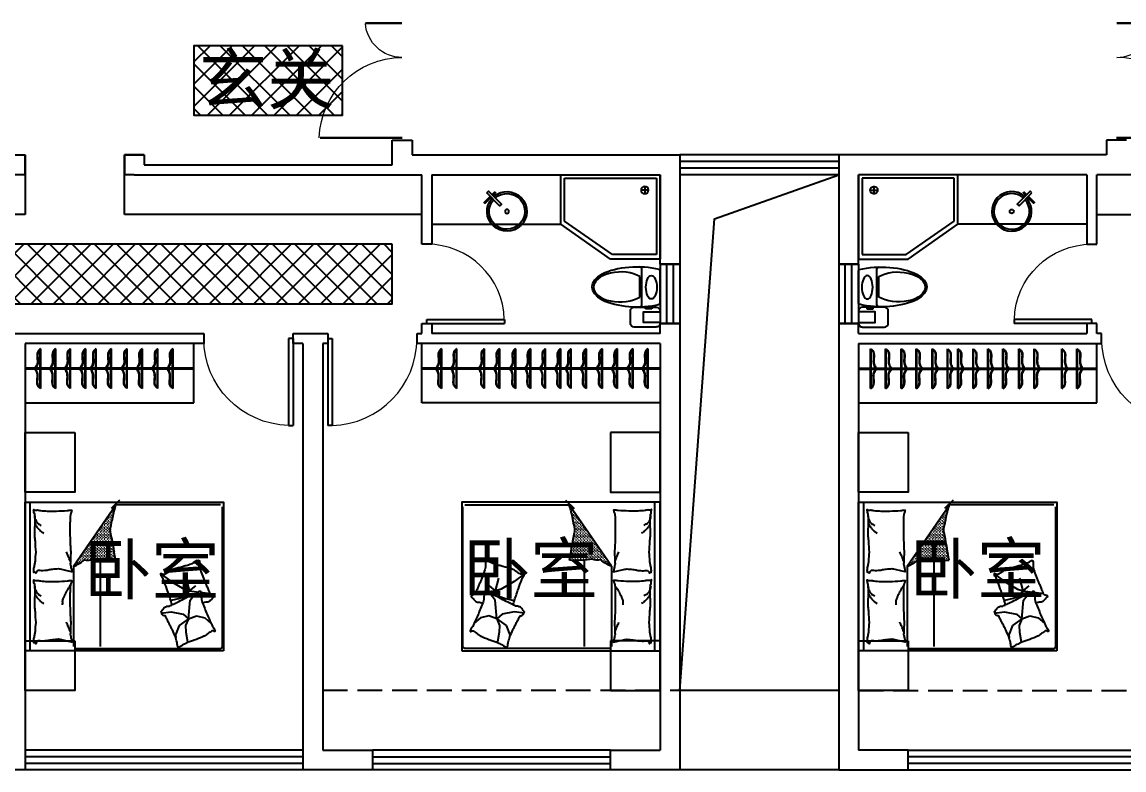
# Model space of a CAD drawing. Extents: x -542146 to -509546, y -936150 to -920950.
# Drawn here: x -533277 to -522171, y -936150 to -928611 of the extents above; entities that cross this region are included whole.
import ezdxf

# ---------------------------------------------------------------- set-up
doc = ezdxf.new("R2010")
doc.units = 0
doc.header["$LTSCALE"] = 1000
doc.header["$MEASUREMENT"] = 0
doc.linetypes.add('DASH', pattern=[0.35, 0.25, -0.1])
doc.layers.get('0').update_dxf_attribs({"linetype": 'CONTINUOUS'})
for name, color, linetype in [('FURN', 8, 'CONTINUOUS'), ('FURNITURE', 8, 'CONTINUOUS'), ('LVTRY', 187, 'CONTINUOUS'), ('STAIR', 3, 'CONTINUOUS'), ('WALL', 2, 'CONTINUOUS'), ('WINDOW', 4, 'CONTINUOUS'), ('房间名称标注', 255, 'CONTINUOUS'), ('洁具', 223, 'CONTINUOUS')]:
    doc.layers.add(name, color=color, linetype=linetype)
doc.styles.add('-黑体', font='simhei.ttf', dxfattribs={"width": 0.8})
doc.styles.add('DIM_FONT', font='ZBTXT.shx', dxfattribs={"width": 0.8})

# ---------------------------------------------------------------- blocks, each defined once
blk = doc.blocks.new('adsde')
at = {"layer": 'FURNITURE', "ltscale": 0.5}
h = blk.add_hatch(dxfattribs=at)
h.set_pattern_fill('GRASS', color=256, scale=20, angle=630.0000000000017, style=0)
h.set_pattern_definition([(180.0000000000018, (7176805.006363336, -1521012.495952224), (-14.14213562000043, 14.14213561999956), [3.75, -24.53427126]), (225.0000000000017, (7176805.006363336, -1521012.495952224), (-14.14213562373138, 14.14213562373051), [3.75, -16.25]), (135.0000000000017, (7176805.006363336, -1521012.495952224), (14.14213562373051, 14.14213562373138), [3.75, -16.25])])
edge = h.paths.add_edge_path()
edge.add_ellipse((3895731.729835027, -1453167.644785483), major_axis=(1757.042522661225, -529.6860206683781), ratio=0.9999999999252652, start_angle=179.0398112956621, end_angle=180.8410082273161, ccw=False)
edge.add_ellipse((3894624.545976676, -1452755.637846367), major_axis=(464.8469965178229, -464.8469965177937), ratio=0.9999999999736754, start_angle=209.0648114624268, end_angle=212.0744628947696, ccw=False)
edge.add_ellipse((3897985.937852695, -1453331.724509403), major_axis=(832.4520666135722, 3978.398427585713), ratio=0.9999999999354752, start_angle=88.8926953613867, end_angle=91.09067167195019, ccw=False)
edge.add_ellipse((3894081.970927492, -1452414.726577964), major_axis=(41.10396495091907, 41.10396495092163), ratio=0.9999999999999332, start_angle=124.2724392062452, end_angle=142.7303820051828, ccw=False)
edge.add_ellipse((3894213.885367062, -1452359.603556225), major_axis=(137.2851767653006, 137.285176765309), ratio=0.9999999998336125, start_angle=142.7303820030859, end_angle=148.1904027678599, ccw=False)
edge.add_ellipse((3891557.756695275, -1452894.77591792), major_axis=(542.1320770375618, -2456.676423030685), ratio=0.9999999996947352, start_angle=89.22972315694577, end_angle=90.74598889654266)
edge.add_ellipse((3891454.658281352, -1452747.620190087), major_axis=(2543.921618493599, 475.4134799848066), ratio=0.9999999997689332, start_angle=-1.090432129738384, end_angle=1.088684841749727)
edge.add_ellipse((3890243.03456803, -1452729.911416113), major_axis=(3737.598334118986, 565.0332235445699), ratio=0.9999999997696472, start_angle=-0.9046267244474911, end_angle=0.8983978007175073)
edge.add_line((3893971.314086449, -1452106.344512367), (3894101.454694391, -1452104.598474559))
edge.add_line((3894101.454694391, -1452104.598474559), (3894196.86468098, -1452118.237820961))
edge.add_ellipse((3894258.905217207, -1452287.324809651), major_axis=(127.3566603667714, 127.3566603667794), ratio=0.9999999999988407, start_angle=36.86441856891838, end_angle=65.1488397948014, ccw=False)
edge.add_ellipse((3894523.695631797, -1452397.836981368), major_axis=(265.2132496389064, 265.213249638923), ratio=0.999999999993961, start_angle=65.14883979469062, end_angle=84.64453926715328, ccw=False)
edge.add_line((3894394.499622931, -1452045.722615203), (3893967.101945887, -1452663.805406517))
for p, q in [((3894374.499622932, -1451218.050952077, -1028.568378353061), (3892915.200136343, -1451218.050952079, -1028.568378353061)), ((3894830.659178262, -1451192.233876755, -1028.568378353061), (3894830.659178262, -1452692.233876755, -1028.568378353061)), ((3892895.200136344, -1451238.050952079, -1028.568378353061), (3892895.200136344, -1452643.805406517, -1028.568378353061)), ((3893244.883087953, -1451282.54298639, -1028.568378353061), (3893238.441096677, -1451279.243266885, -1028.568378353061)), ((3893262.073328354, -1451380.593044812, -1028.568378353061), (3893244.883087953, -1451282.54298639, -1028.568378353061)), ((3893368.65219739, -1451353.070193893, -1028.568378353061), (3893365.214205804, -1451328.987699339, -1028.568378353061)), ((3894121.899741959, -1451238.050952077, -1028.568378353061), (3894121.899741959, -1452107.521198856, -1028.568378353061)), ((3894394.499622931, -1452045.722615203, -1028.568378353061), (3894394.499622933, -1451238.050952077, -1028.568378353061)), ((3893238.007104784, -1451516.486827293, -1028.568378353061), (3893330.833866242, -1451447.679699996, -1028.568378353061)), ((3893238.007104784, -1451516.486827293, -1028.568378353061), (3893265.511319938, -1451449.399976155, -1028.568378353061)), ((3893265.511319938, -1451449.399976155, -1028.568378353061), (3893262.073328354, -1451380.593044812, -1028.568378353061)), ((3893330.833866242, -1451447.679699996, -1028.568378353061), (3893368.65219739, -1451353.070193893, -1028.568378353061)), ((3893072.981672613, -1451526.807896388, -1028.568378353061), (3893010.412399515, -1451473.211311396, -1028.568378353061)), ((3893155.494318079, -1451547.450034577, -1028.568378353061), (3893072.981672613, -1451526.807896388, -1028.568378353061)), ((3893238.007104784, -1451516.486827293, -1028.568378353061), (3893155.494318079, -1451547.450034577, -1028.568378353061)), ((3893238.007104784, -1451516.486827293, -1028.568378353061), (3893219.09786859, -1451702.265679088, -1028.568378353061)), ((3893289.577543508, -1451561.211264082, -1028.568378353061), (3893238.007104784, -1451516.486827293, -1028.568378353061)), ((3893411.627657152, -1451587.014034796, -1028.568378353061), (3893289.577543508, -1451561.211264082, -1028.568378353061)), ((3893514.768534604, -1451573.252609336, -1028.568378353061), (3893411.627657152, -1451587.014034796, -1028.568378353061)), ((3893116.166153379, -1451784.1049948, -1028.568378353061), (3893021.562768376, -1451772.271557044, -1028.568378353061)), ((3893224.986887452, -1451797.71680566, -1028.568378353061), (3893130.874538323, -1451785.944788987, -1028.568378353061)), ((3893182.998674472, -1451752.150748401, -1028.568378353061), (3893174.403554272, -1451764.192093655, -1028.568378353061)), ((3893219.09786859, -1451702.265679088, -1028.568378353061), (3893182.998674472, -1451752.150748401, -1028.568378353061)), ((3893224.986887452, -1451797.71680566, -1028.568378353061), (3893266.469471894, -1451740.392556018, -1028.568378353061)), ((3893266.469471894, -1451740.392556018, -1028.568378353061), (3893323.754925472, -1451720.625742308, -1028.568378353061)), ((3893323.754925472, -1451720.625742308, -1028.568378353061), (3893412.646258554, -1451700.858732645, -1028.568378353061)), ((3893224.986887452, -1451797.71680566, -1028.568378353061), (3893161.775269677, -1451847.134133865, -1028.568378353061)), ((3893224.986887452, -1451797.71680566, -1028.568378353061), (3893256.592625722, -1451926.201976566, -1028.568378353061)), ((3893280.297000042, -1451815.507035976, -1028.568378353061), (3893224.986887452, -1451797.71680566, -1028.568378353061)), ((3893410.670917567, -1451890.621515935, -1028.568378353061), (3893280.297000042, -1451815.507035976, -1028.568378353061)), ((3893514.626080684, -1451969.794758427, -1028.568378353061), (3893410.670917567, -1451890.621515935, -1028.568378353061)), ((3894394.499622931, -1452045.722615203, -1028.568378353061), (3893967.101945887, -1452663.805406517, -1028.568378353061)), ((3892915.200136344, -1452663.805406517, -1028.568378353061), (3893967.101945887, -1452663.805406517, -1028.568378353061)), ((3893931.073456045, -1452711.368956212, -685.7122522353741), (3894015.207750279, -1452627.234661979, -685.7122522353741))]:
    blk.add_line(p, q, dxfattribs=at)
at = {"layer": 'FURNITURE', "ltscale": 0.5, "elevation": -1028.568378353061}
blk.add_lwpolyline([(3892883.030589596, -1451192.233876755), (3894883.030589597, -1451192.233876755), (3894883.030589597, -1452692.233876755), (3892883.030589596, -1452692.233876755)], close=True, dxfattribs=at)
at = {"layer": 'FURNITURE', "ltscale": 0.5}
blk.add_lwpolyline([(3893299.877602422, -1451250.368598377, -0.1013919190942201), (3893323.796003065, -1451231.7404057, 0.2237680032509501), (3893336.812500259, -1451225.87280248, 0.2555795284433636), (3893341.653926029, -1451228.62700716, 0.0815627085866008), (3893347.929723092, -1451243.878926086, 0.0718052271760612), (3893349.369066264, -1451260.926629897, -0.0699853129919421), (3893350.782120151, -1451278.418388028, -0.0354599108751823), (3893368.272010308, -1451336.763589647, -0.0294323486893013), (3893398.249136532, -1451403.71446513, -0.0015539306784282), (3893415.101218156, -1451435.853622671, 0.0015200045161783), (3893432.331662049, -1451468.708946597, 0.004735139452577), (3893449.643280671, -1451502.747665305, -0.0038204816556974), (3893471.022080346, -1451544.974408875, -0.2960011448983662), (3893504.926422332, -1451564.338313825, 0.6497743301907088), (3893515.563460584, -1451585.02159623, 0.0231899331533064), (3893511.285553751, -1451589.861908259, -0.0288000585939381), (3893507.883889343, -1451593.798873171, -0.0057266574220755), (3893502.626278394, -1451600.808352605, 0.0043580803065144), (3893495.742940079, -1451610.037781311, 0.0275279624241201), (3893480.234444234, -1451628.280339681, 0.0462141911587343), (3893469.486087458, -1451637.685032438, 0.194121097555792), (3893453.074842241, -1451641.753152989, -0.1337189327007904), (3893429.186803842, -1451644.763933574, -0.0115049885239622), (3893386.836297212, -1451663.38496012, -0.0088817836259535), (3893333.009358017, -1451689.720268077, -0.0124257131937093), (3893264.658224158, -1451726.850693144, 0.0336123700455677), (3893238.806740782, -1451739.507219042), (3893182.489991031, -1451762.530352487), (3893139.045637635, -1451780.291056897, -0.2243410718216135), (3893125.744601265, -1451794.818991407, 0.722771522499555), (3893116.884573428, -1451794.988585743, 0.1035130412990579), (3893116.388521121, -1451791.25109711, -0.0534647381238438), (3893116.153251839, -1451784.01205533, -0.0301092765793074), (3893111.491134645, -1451760.955892015, 0.0314364773003218), (3893107.084062082, -1451738.859558266, 0.0532399643574459), (3893106.666155706, -1451723.740017803, -0.0551795226477933), (3893106.206422427, -1451709.150538661, -0.0562710074868784), (3893099.630105132, -1451683.836587242, -0.0108003175969269), (3893048.207437747, -1451558.092276558, -0.0045599242865635), (3893010.412399517, -1451473.2113114, -0.0112502049699783), (3892994.01162308, -1451439.305331954, -0.0693939607328312), (3892981.449476236, -1451421.392711195, 0.0797562568819131), (3892970.826655469, -1451405.561126568, 0.1063994932269791), (3892967.592977239, -1451391.087727949, 0.3286420819917078), (3892970.680337403, -1451386.828637376, 0.2995467624749613), (3892977.345279471, -1451388.698818533, -0.1899166392732897), (3892986.551529931, -1451393.495012021, -0.0335175224208069), (3892996.87386266, -1451393.886526642, -0.0756271031388586), (3893001.398612507, -1451393.062851195, -0.0534886286392459), (3893009.000827327, -1451389.503283229, -0.0178378667503755), (3893029.995883326, -1451375.734307612, -0.0383935750642246), (3893052.880024483, -1451356.736248192, 0.0595290825061912), (3893068.174216979, -1451345.092423638, 0.0359425927522917), (3893093.458655605, -1451332.567275587, 0.011245006357116), (3893177.589648769, -1451300.36175118, 0.0062027091860942), (3893216.264024517, -1451287.084604617, -0.010783211680623), (3893238.441096674, -1451279.243266885, -0.0194848343010926), (3893251.338158311, -1451273.784552412, -0.0050616242096234)], format="xyb", close=True, dxfattribs=at)
for points in [[(3894756.237578065, -1451293.214812328, 0.2633679387580063), (3894775.026244131, -1451265.264701929, 0.494818049593334), (3894793.769480532, -1451274.436192339, 0.049224722880142), (3894795.51337253, -1451292.106849659, 0.0368308428568549), (3894793.769480532, -1451315.749077934, 0.0318926909000512), (3894785.634213492, -1451353.727143634, -0.0357819959079403), (3894778.644588777, -1451387.641434663, -0.0329412578642258), (3894772.731035469, -1451477.303104214, -0.0265644647772248), (3894778.644588777, -1451588.530270564, -0.0179054185074339), (3894784.009238296, -1451626.044543432, 0.0333974636936459), (3894786.263156535, -1451646.252554606, 0.0320396294917023), (3894785.530656278, -1451683.335096675, -0.018441951395994), (3894782.509923916, -1451747.656945786, -0.0108372939697291), (3894783.262844044, -1451812.420408829, -0.0146238513299216), (3894786.263156535, -1451860.328665723, -0.1112493716170288), (3894793.569581737, -1451882.875472661, 0.1537083434765361), (3894797.522713151, -1451899.76372851, 0.0764444186523767), (3894795.799662163, -1451907.200181295, 0.215512293950284), (3894793.769480532, -1451909.153038505, 0.5858582349918418), (3894790.724374514, -1451906.490576365, -0.3634893070176432), (3894788.139772844, -1451901.641551319, -0.1917162675796268), (3894776.604635441, -1451901.584231809, 0.1296753022843935), (3894759.990810683, -1451903.519374127, 0.017350206177164), (3894743.186744858, -1451900.519616895, -0.0193256498707409), (3894728.088757142, -1451897.885905702, -0.0188175161277147), (3894659.706660304, -1451891.271557092, -0.0218280980030002), (3894600.480401742, -1451890.374418516, -0.0062041541509907), (3894566.629727706, -1451891.760053966, -0.0019630604773014), (3894459.735873415, -1451897.885905702, -0.0283408257713941), (3894423.607244062, -1451902.163038846, 0.1170135268628909), (3894414.697505713, -1451901.641551319, 0.3660599914315623), (3894413.766230897, -1451900.212483657, 0.0397304305354332), (3894416.574122022, -1451886.6187729, 0.0483088234329496), (3894422.055948767, -1451872.880300794, -0.0629807230965901), (3894425.957062328, -1451862.206488532, -0.0405796252690656), (3894429.337634034, -1451838.809157519, -0.0143450944869819), (3894431.586911255, -1451772.069230154, -0.0054844172030433), (3894430.838301897, -1451646.62454563, -0.0071527060937162), (3894427.833678637, -1451550.48163185, -0.0087615685340777), (3894425.146877985, -1451507.937379289, 0.0081531255989414), (3894422.203970947, -1451462.22219628, 0.062510027184643), (3894426.604595352, -1451405.092875441, -0.078669286227118), (3894428.644588776, -1451359.506027115, -0.0478250924924058), (3894423.928124842, -1451337.144595856, 0.0344939943977636), (3894416.574122022, -1451306.359767939, 0.0235713893391271), (3894413.560473637, -1451281.024582671, 0.5102284767959722), (3894414.697505713, -1451280.069856716), (3894444.723084181, -1451287.581343904), (3894527.293213116, -1451308.237786701, -0.0730409353706404), (3894546.874045401, -1451310.188815926, -0.0233051013921503), (3894607.98672574, -1451304.481945131, -0.0182988888762084), (3894630.83115727, -1451300.412026548, 0.0109698913763853), (3894668.8262511, -1451293.066867403, 0.0422811877974625), (3894703.139654905, -1451290.160047945, 0.0272005265134367), (3894756.533268298, -1451293.066867403)], [(3894429.35776435, -1451383.604545383, -0.0097294744723616), (3894438.389599008, -1451410.893357701, -0.009729474473291), (3894448.476316799, -1451437.810107866, -0.0079705008528091), (3894457.514983657, -1451459.555045035, -0.0079705008551367), (3894467.242197414, -1451481.00081627)], [(3894427.833678637, -1451852.817178536, -0.0161077521653885), (3894454.065559628, -1451813.898444401, -0.0245988265329337), (3894469.118813723, -1451787.092204527, -0.009477215100867), (3894492.417014161, -1451738.0539313, -0.0159372813057892), (3894504.774099882, -1451708.221882999, -0.0725208528990522), (3894508.360344967, -1451691.881506766, -0.0333392788004724), (3894508.527191263, -1451655.6418646)], [(3894782.44097005, -1451767.074884121, -0.0278421621871093), (3894771.827797363, -1451743.29310996, -0.0486850077751128), (3894763.744043302, -1451730.756344558, -0.0236664622263066), (3894739.384987479, -1451702.833071047, -0.0312234184537797), (3894718.705816834, -1451683.809794585, -0.0468009736850804), (3894711.039682466, -1451678.701785664, -0.023190832047154), (3894694.310087292, -1451670.664838973)], [(3894788.139772844, -1451849.06153292, -0.0881531318181468), (3894784.596018201, -1451814.531708263, -0.0881531318190246), (3894769.373750991, -1451783.336362957, -0.0775471207029249), (3894747.761596704, -1451761.690126437, -0.077547120704443), (3894720.582291906, -1451747.656945786)], [(3894756.237578065, -1452002.452791123, 0.2633679387580063), (3894775.026244131, -1451974.502680724, 0.494818049593334), (3894793.769480532, -1451983.674171133, 0.049224722880142), (3894795.51337253, -1452001.344828454, 0.0368308428568549), (3894793.769480532, -1452024.987056729, 0.0318926909000512), (3894785.634213492, -1452062.965122429, -0.0357819959079403), (3894778.644588777, -1452096.879413458, -0.0329412578642258), (3894772.731035469, -1452186.541083008, -0.0265644647772248), (3894778.644588777, -1452297.768249359, -0.0179054185074339), (3894784.009238296, -1452335.282522227, 0.0333974636936459), (3894786.263156535, -1452355.490533399, 0.0320396294917023), (3894785.530656278, -1452392.57307547, -0.018441951395994), (3894782.509923916, -1452456.894924581, -0.0108372939697291), (3894783.262844044, -1452521.658387624, -0.0146238513299216), (3894786.263156535, -1452569.566644518, -0.1112493716170288), (3894793.569581737, -1452592.113451457, 0.1537083434765361), (3894797.522713151, -1452609.001707305, 0.0764444186523767), (3894795.799662163, -1452616.438160091, 0.215512293950284), (3894793.769480532, -1452618.3910173, 0.5858582349918418), (3894790.724374514, -1452615.72855516, -0.3634893070176432), (3894788.139772844, -1452610.879530114, -0.1917162675796268), (3894776.604635441, -1452610.822210604, 0.1296753022843935), (3894759.990810683, -1452612.757352922, 0.017350206177164), (3894743.186744858, -1452609.757595689, -0.0193256498707409), (3894728.088757142, -1452607.123884497, -0.0188175161277147), (3894659.706660304, -1452600.509535886, -0.0218280980030002), (3894600.480401742, -1452599.612397311, -0.0062041541509907), (3894566.629727706, -1452600.998032761, -0.0019630604773014), (3894459.735873415, -1452607.123884497, -0.0283408257713941), (3894423.607244062, -1452611.40101764, 0.1170135268628909), (3894414.697505713, -1452610.879530114, 0.3660599914315623), (3894413.766230897, -1452609.450462452, 0.0397304305354332), (3894416.574122022, -1452595.856751694, 0.0483088234329496), (3894422.055948767, -1452582.118279589, -0.0629807230965901), (3894425.957062328, -1452571.444467326, -0.0405796252690656), (3894429.337634034, -1452548.047136314, -0.0143450944869819), (3894431.586911255, -1452481.307208949, -0.0054844172030433), (3894430.838301897, -1452355.862524425, -0.0071527060937162), (3894427.833678637, -1452259.719610645, -0.0087615685340777), (3894425.146877985, -1452217.175358083, 0.0081531255989414), (3894422.203970947, -1452171.460175075, 0.062510027184643), (3894426.604595352, -1452114.330854236, -0.078669286227118), (3894428.644588776, -1452068.74400591, -0.0478250924924058), (3894423.928124842, -1452046.382574651, 0.0344939943977636), (3894416.574122022, -1452015.597746734, 0.0235713893391271), (3894413.560473637, -1451990.262561466, 0.5102284767959722), (3894414.697505713, -1451989.307835512), (3894444.723084181, -1451996.819322698), (3894527.293213116, -1452017.475765496, -0.0730409353706404), (3894546.874045401, -1452019.42679472, -0.0233051013921503), (3894607.98672574, -1452013.719923926, -0.0182988888762084), (3894630.83115727, -1452009.650005343, 0.0109698913763853), (3894668.8262511, -1452002.304846198, 0.0422811877974625), (3894703.139654905, -1451999.39802674, 0.0272005265134367), (3894756.533268298, -1452002.304846198)], [(3893971.314086449, -1452106.344512367, -0.0078673409248488), (3893989.087828797, -1452223.958040382, -0.0095084780273965), (3894007.166553468, -1452320.704860342, -0.006616053903061), (3894021.499246074, -1452385.719068499, 0.0238283431850551), (3894024.857055399, -1452403.906343044, 0.080712554601587), (3894024.369425574, -1452422.545711293, 0.0095907749214261), (3893992.41477025, -1452575.15073265, 0.0131328366423957), (3893983.810339087, -1452608.58920449, 0.0078593660510627), (3893967.101945887, -1452663.805406517)], [(3894394.499622931, -1452045.722615203, 0.0852718179142582), (3894284.393599559, -1452109.027921723, 0.1240444849517736), (3894196.86468098, -1452118.237820961), (3894101.454694391, -1452104.598474559), (3893971.314086449, -1452106.344512367)], [(3894429.35776435, -1452092.842524177, -0.0097294744723616), (3894438.389599009, -1452120.131336496, -0.009729474473291), (3894448.476316799, -1452147.048086661, -0.0079705008528091), (3894457.514983657, -1452168.79302383, -0.0079705008551367), (3894467.242197414, -1452190.238795065)], [(3894782.44097005, -1452476.312862916, -0.0278421621871093), (3894771.827797363, -1452452.531088755, -0.0486850077751128), (3894763.744043302, -1452439.994323353, -0.0236664622263066), (3894739.384987479, -1452412.071049842, -0.0312234184537797), (3894718.705816834, -1452393.047773379, -0.0468009736850804), (3894711.039682466, -1452387.939764459, -0.023190832047154), (3894694.310087292, -1452379.902817768)], [(3894788.139772844, -1452558.299511715, -0.0881531318181468), (3894784.596018201, -1452523.769687058, -0.0881531318190246), (3894769.373750991, -1452492.574341752, -0.0775471207029249), (3894747.761596704, -1452470.928105231, -0.077547120704443), (3894720.582291906, -1452456.894924581)]]:
    blk.add_lwpolyline(points, format="xyb", dxfattribs=at)
at = {"layer": 'FURNITURE', "ltscale": 0.5, "elevation": -1028.568378353061}
blk.add_lwpolyline([(3893402.593331579, -1451656.184388676, 0.0256263773130658), (3893405.415802034, -1451667.786790326, 0.0108003175969269), (3893447.049226489, -1451797.102606678, 0.0045599242865635), (3893478.227178738, -1451884.630764744, 0.0112502049699783), (3893491.980904184, -1451919.694078139, 0.0693939607328312), (3893503.133141188, -1451938.516860229, -0.0797562568819131), (3893512.511263054, -1451955.116083798, -0.1063994932269791), (3893514.626080684, -1451969.794758427, -0.3286420819917078), (3893511.221354622, -1451973.804681834, -0.2995467624749613), (3893504.719363528, -1451971.429151962, 0.1899166392732897), (3893495.90781106, -1451965.941432708, 0.0335175224208069), (3893485.645852484, -1451964.759890141, 0.0756271031388586), (3893481.071280703, -1451965.234332367, 0.0534886286392459), (3893473.218598066, -1451968.200739232, 0.0178378667503755), (3893451.229948195, -1451980.319994277, 0.0383935750642246), (3893426.956974827, -1451997.508157122, -0.0595290825061912), (3893410.815305265, -1452007.945468945, -0.0359425927522917), (3893384.645227116, -1452018.495785531, -0.011245006357116), (3893298.29325637, -1452044.158150218, -0.0062027091860942), (3893258.71499206, -1452054.43194964, 0.010783211680623), (3893236.002141078, -1452060.550405917, 0.0194848343010926), (3893222.724623083, -1452065.004536407, 0.0050616242096234), (3893172.533197894, -1452084.63118603, 0.1013919190942201), (3893147.257356872, -1452101.371296914, -0.2237680032509501), (3893133.829414417, -1452106.223958884, -0.2555795284433636), (3893129.213333399, -1452103.106773787, -0.0815627085866008), (3893124.125017586, -1452087.418698637, -0.0718052271760612), (3893123.996570281, -1452070.310822811, 0.0699853129919421), (3893123.928370522, -1452052.76221396, 0.0354599108751823), (3893110.9619374, -1451993.248094444, 0.0294323486893013), (3893086.204604662, -1451924.196502861, 0.0015539306784282), (3893071.865479393, -1451890.860222488, -0.0015200045161783), (3893057.203997171, -1451856.780882029, -0.004735139452577), (3893042.552283117, -1451821.515406196, 0.0038204816556974), (3893024.472943169, -1451777.774253773, 0.2960011448983662), (3892992.152531263, -1451755.868633615, -0.6497743301907088), (3892983.132103621, -1451734.430894951, -0.0231899331533064), (3892987.768423176, -1451729.932712164, 0.0288000585939381), (3892991.461838798, -1451726.268057404, 0.0057266574220755), (3892997.241241419, -1451719.682180076, -0.0043580803065144), (3893004.81174222, -1451711.007491713, -0.0275279624241201), (3893021.672860316, -1451694.007283601, -0.0462141911587343), (3893033.110443242, -1451685.454090276, -0.194121097555792), (3893049.785221646, -1451682.655815885, 0.1337189327007904), (3893073.833756145, -1451681.484847593, 0.0057790609655978), (3893095.85000509, -1451674.040226562, 0.0088817836259535)], format="xyb", dxfattribs=at)
at = {"layer": 'FURNITURE', "ltscale": 0.5}
blk.add_arc((3892915.200136343, -1451238.050952079, -1028.568378353061), 20, 90, 180, dxfattribs=at)
blk = doc.blocks.new('ffffff')
at = {"layer": 'LVTRY'}
for points in [[(3895280.149093871, -1457520.198983063), (3895340.805015457, -1457459.543061476), (3895332.145394537, -1457450.883440556), (3895271.48947295, -1457511.539362142)], [(3895254.15920964, -1457528.869625452), (3895228.163814674, -1457554.865020418), (3895236.823435595, -1457563.524641338), (3895262.818830561, -1457537.529246373)]]:
    blk.add_lwpolyline(points, dxfattribs=at)
blk.add_lwpolyline([(3895236.851134951, -1457476.901024144), (3895219.520871642, -1457494.231287454), (3895349.414675557, -1457624.125091368), (3895366.744938867, -1457606.794828058)], close=True, dxfattribs=at)
blk.add_circle((3895423.026709169, -1457680.40686167), 20, dxfattribs=at)
for radius, start, end in [(200, 138.5128120520278, 131.4871879391349), (180, 138.9036991750063, 131.0963008149404)]:
    blk.add_arc((3895423.026709169, -1457680.40686167), radius, start, end, dxfattribs=at)
blk = doc.blocks.new('ZUOB1')
at = {"color": 9, "ltscale": 100}
for p, q in [((190.6592578433338, 388.7411575653823), (222.0805078433477, 388.7411575653823)), ((201.1330078433384, 367.7936575653875), (193.5067477577831, 367.7936575653875)), ((201.1330078433384, 325.8986575653835), (201.1330078433384, 367.7936575653875)), ((222.0805078433477, 388.7411575653823), (222.0805078433477, 325.8986575653835)), ((222.0805078433477, 325.8986575653835), (201.1330078433384, 325.8986575653835))]:
    blk.add_line(p, q, dxfattribs=at)
at = {"color": 4}
for centre, radius, start, end in [((-173.3964938279823, 263.0344910862768), 27.49090847643939, 90.00000751220757, 174.5307105490715), ((174.3395601892844, 263.0344910862768), 27.49100285898344, 5.469289218961278, 90.00000751220757)]:
    blk.add_arc(centre, radius, start, end, dxfattribs=at)
at = {"layer": '洁具', "color": 4}
for p, q in [((160.8625718541443, 473.7981227389681), (-159.9197292144526, 473.7981227389828)), ((174.3395601892844, 290.5253995627136), (-173.3964938279823, 290.5253995627136)), ((101.9824534687795, 270.0002863851259), (-104.2294646415103, 270.0002863851259))]:
    blk.add_line(p, q, dxfattribs=at)
for centre, start, end in [((-159.9197292144526, 455.4708504213631), 89.9999924861249, 143.2971231491462), ((160.8625718541443, 455.4708504213484), 36.70987159436839, 90.00000751220757)]:
    blk.add_arc(centre, 18.32722862200401, start, end, dxfattribs=at)
for centre, major_axis, ratio, start_param, end_param in [((0.471003150130855, 242.5273079555045), (7.70167477926e-05, -458.1306466736408), 0.438048372786046, 4.201768198867982, 8.364606756054055), ((0.4263335887517316, 72.87023633277568), (-3.089266537778808, 269.7469994604976), 0.559893261202775, 0.7449187895665013, 5.525442383775068)]:
    blk.add_ellipse(centre, major_axis=major_axis, ratio=ratio, start_param=start_param, end_param=end_param, dxfattribs=at)
at = {"layer": '洁具', "color": 9, "ltscale": 100}
blk.add_ellipse((3.786304200126322, 385.5976517787494), major_axis=(-117.8353884144665, 0), ratio=0.4642856382460755, dxfattribs=at)
blk = doc.blocks.new('A$C2F3C5B17')
at = {"layer": '洁具', "color": 4}
blk.add_lwpolyline([(40.00017228844807, -0.0001500879297964), (160.0001722884481, -0.0001500879297964, 0.4142135623730951), (200.0001722884481, 39.9998499120702), (200.0001722884481, 259.9998499120702, 0.4142135623730951), (160.0001722884481, 299.9998499120702), (40.00017228844807, 299.9998499120702, 0.4142135623730951), (0.0001722884480841, 259.9998499120702), (0.0001722884480841, 39.9998499120702, 0.4142135623730951)], format="xyb", close=True, dxfattribs=at)
blk.add_lwpolyline([(46.00017228844808, -0.0001500879297964), (154.0001722884481, -0.0001500879297964), (154.0001722884481, 168.9998499120702), (46.00017228844808, 168.9998499120702)], close=True, dxfattribs=at)
blk = doc.blocks.new('re65678')
for p, q in [((1000.001000000004, -9.895302e-10), (0, 0)), ((0, 0), (-1.033186e-09, -850)), ((964.257018006436, -35.11498199449852), (35.1149819934799, -35.11498199350899)), ((35.1149819934799, -35.11498199350899), (35.11498199254857, -802.495018006477)), ((964.2570180059848, -467.8617273948622), (964.257018006436, -35.11498199449852)), ((1000.000999999494, -500.0000000009895), (1000.001000000004, -9.895302e-10)), ((111.1593299998349, -155.0000000001164), (198.8406699998449, -155.0000000001746)), ((154.9999999998836, -111.1593300001114), (154.9999999997963, -198.8406700001214)), ((479.6227581263373, -802.4950180069426), (964.2570180059848, -467.8617273948622)), ((499.9999999989813, -850.0000000004657), (1000.000999999494, -500.0000000009895)), ((-1.033186e-09, -850), (499.9999999989813, -850.0000000004657)), ((35.11498199254857, -802.495018006477), (479.6227581263373, -802.4950180069426))]:
    blk.add_line(p, q)
blk.add_circle((154.9999999998399, -155.0000000001164), 37.5)
at = {"style": 'DIM_FONT', "width": 0.8, "flags": 9}
for tag in ['YSIZE', 'XSIZE']:
    blk.add_attdef(tag, (0, 0), '', height=0.5, dxfattribs=at)
blk = doc.blocks.new('A$C612B7823')
at = {"layer": 'FURNITURE', "color": 8}
for p, q in [((5.9776939452e-06, 152.1917455797083), (195.0000059776939, 152.1917455797083)), ((9.3824879610911, 157.1917455797083), (195.0000059776939, 157.1917455797083)), ((205.000005977694, 157.1917455797083), (390.6175239942968, 157.1917455797083)), ((205.000005977694, 152.1917455797083), (400.0000059776938, 152.1917455797083)), ((9.3824879610911, 4.999963377602398), (195.0000059776939, 4.999963377602398)), ((205.000005977694, 4.999963377602398), (390.6175239942968, 4.999963377602398)), ((5.9776939452e-06, -3.66228632629e-05), (195.0000059776939, -3.66223976016e-05)), ((205.000005977694, -3.66223976016e-05), (400.0000059776938, -3.66223976016e-05))]:
    blk.add_line(p, q, dxfattribs=at)
for points, knots in [([(5.9776939452e-06, 152.1917455797083), (5.330360808409749, 160.2679737973958), (36.87502738088369, 208.0625267648138), (129.5590481990948, 167.8640626934357), (181.9022726127878, 200.8564727855846), (195.0000059776939, 209.7372161974199)], [0, 0, 0, 0, 27.872489105454, 164.9474384496239, 211.6564789044866, 211.6564789044866, 211.6564789044866, 211.6564789044866]), ([(9.3824879610911, 157.1917455797083), (9.931564134545622, 157.9804034065455), (10.48200018750503, 158.7576362066902), (13.33837680984288, 162.700859140139), (15.68484165985137, 165.6360642514191), (18.91448409063741, 168.9718904984183), (19.71627989271656, 169.7464835648425), (22.06222704937681, 171.8430521055124), (23.66508704796434, 173.0703816968016), (28.16445217933506, 176.033856544178), (31.19500799430535, 177.5417969431727), (37.67290353169665, 179.9751202040352), (41.1202486352995, 180.8986885300837), (48.38888339046389, 182.2565890415571), (52.20920121809466, 182.6903817174025), (60.15046549495309, 183.1749531961977), (64.27090777549893, 183.2258676341735), (75.76469668745993, 183.0098108206875), (83.35275764856488, 182.4882231354713), (98.81658638874069, 181.3480017744004), (106.6924880538135, 180.7297680582851), (122.4126981701702, 180.1088869003579), (130.2583720269613, 180.104958793614), (140.9253473989665, 181.0560286049731), (143.88365208311, 181.4261781317182), (149.0526473452337, 182.307210611645), (151.2772122290916, 182.7653818991966), (154.9968441743403, 183.6869666669518), (156.5036508780904, 184.1059083533473), (159.4737493763678, 185.018831482157), (160.9396113962866, 185.5130140152759), (165.2829974945634, 187.0969991595484), (168.1062082545832, 188.2881502765231), (177.1881062709726, 192.5496354042552), (183.1856506280601, 196.0611066860147), (191.0236327894963, 201.0683166678064), (193.0195141504518, 202.3819160312414), (195.0000059776939, 203.7074431958608)], [9.13021960750652, 9.13021960750652, 9.13021960750652, 9.13021960750652, 12.01383980627111, 12.01383980627111, 24.02767961254223, 24.02767961254223, 27.93617759896155, 27.93617759896155, 35.30787309235962, 35.30787309235962, 47.74321418048036, 47.74321418048036, 60.17855526860112, 60.17855526860112, 72.61389635672188, 72.61389635672188, 85.04923744484265, 85.04923744484265, 106.3899475384192, 106.3899475384192, 127.7306576319958, 127.7306576319958, 149.0713677255724, 149.0713677255724, 157.3544346940754, 157.3544346940754, 163.7113313005534, 163.7113313005534, 168.1039188187935, 168.1039188187935, 172.4965063370335, 172.4965063370335, 181.2816813735138, 181.2816813735138, 201.3879534052858, 201.3879534052858, 208.3547000574358, 208.3547000574358, 208.3547000574358, 208.3547000574358]), ([(400.0000059776938, 152.1917455797083), (394.6696511469781, 160.2679737973958), (363.1249845745041, 208.0625267648138), (270.440963756293, 167.8640626934357), (218.0977393421344, 200.8564727855846), (205.000005977694, 209.7372161974199)], [0, 0, 0, 0, 27.872489105454, 164.9474384496239, 211.6564789044866, 211.6564789044866, 211.6564789044866, 211.6564789044866]), ([(390.6175239942968, 157.1917455797083), (390.0684478208423, 157.9804034065455), (389.5180117678829, 158.7576362071559), (386.661635145545, 162.700859140139), (384.3151702950708, 165.6360642514191), (381.0855278647505, 168.971890498884), (380.2837320626713, 169.7464835648425), (377.9377849060111, 171.8430521055124), (376.3349249074236, 173.0703816968016), (371.8355597755872, 176.033856544178), (368.8050039610825, 177.5417969431727), (362.3271084236912, 179.9751202045008), (358.8797633200883, 180.8986885300837), (351.611128564924, 182.2565890415571), (347.7908107372932, 182.6903817174025), (339.8495464604348, 183.1749531961977), (335.729104179889, 183.2258676341735), (324.2353152679279, 183.0098108206875), (316.647254306823, 182.4882231354713), (301.1834255666472, 181.3480017744004), (293.3075239015743, 180.7297680582851), (277.5873137852177, 180.1088869003579), (269.7416399284266, 180.104958793614), (259.0746645564213, 181.0560286049731), (256.1163598722778, 181.4261781317182), (250.9473646101542, 182.307210611645), (248.7227997262962, 182.7653818991966), (245.0031677810475, 183.6869666669518), (243.4963610772975, 184.1059083533473), (240.5262625790201, 185.018831482157), (239.0604005586356, 185.5130140152759), (234.7170144608244, 187.0969991595484), (231.8938037003391, 188.2881502765231), (222.8119056839496, 192.5496354042552), (216.8143613273278, 196.0611066860147), (208.9763791654259, 201.0683166678064), (206.980497804936, 202.3819160312414), (205.000005977694, 203.7074431958608)], [9.13021960750652, 9.13021960750652, 9.13021960750652, 9.13021960750652, 12.01383980627111, 12.01383980627111, 24.02767961254223, 24.02767961254223, 27.93617759896155, 27.93617759896155, 35.30787309235962, 35.30787309235962, 47.74321418048036, 47.74321418048036, 60.17855526860112, 60.17855526860112, 72.61389635672188, 72.61389635672188, 85.04923744484265, 85.04923744484265, 106.3899475384192, 106.3899475384192, 127.7306576319958, 127.7306576319958, 149.0713677255724, 149.0713677255724, 157.3544346940754, 157.3544346940754, 163.7113313005534, 163.7113313005534, 168.1039188187935, 168.1039188187935, 172.4965063370335, 172.4965063370335, 181.2816813735138, 181.2816813735138, 201.3879534052858, 201.3879534052858, 208.3547000574358, 208.3547000574358, 208.3547000574358, 208.3547000574358]), ([(5.9776939452e-06, -3.66228632629e-05), (5.330360808409749, 8.076191595289856), (36.87502738088369, 55.87074456270784), (129.5590481990948, 15.67228049132973), (181.9022726127878, 48.66469058347866), (195.0000059776939, 57.54543399531394)], [0, 0, 0, 0, 27.872489105454, 164.9474384496239, 211.6564789044866, 211.6564789044866, 211.6564789044866, 211.6564789044866]), ([(9.3824879610911, 4.999963377602398), (9.931564134545622, 5.788621204439549), (10.48200018750503, 6.565854005049914), (13.33837680984288, 10.5090769380331), (15.68484165985137, 13.44428204931318), (18.91448409063741, 16.78010829677805), (19.71627989271656, 17.55470136273652), (22.06222704937681, 19.6512699034065), (23.66508704796434, 20.87859949469566), (28.16445217933506, 23.84207434207201), (31.19500799430535, 25.35001474106684), (37.67290353169665, 27.78333800239489), (41.1202486352995, 28.70690632797778), (48.38888339046389, 30.06480683945119), (52.20920121809466, 30.49859951483086), (60.15046549495309, 30.98317099409178), (64.27090777549893, 31.03408543206751), (75.76469668745993, 30.8180286185816), (83.35275764856488, 30.29644093336538), (98.81658638874069, 29.15621957229451), (106.6924880538135, 28.53798585617915), (122.4126981701702, 27.91710469825193), (130.2583720269613, 27.91317659150809), (140.9253473989665, 28.86424640240148), (143.88365208311, 29.23439592961221), (149.0526473452337, 30.11542840953917), (151.2772122290916, 30.57359969709068), (154.9968441743403, 31.49518446484581), (156.5036508780904, 31.91412615124136), (159.4737493763678, 32.82704928005114), (160.9396113962866, 33.32123181317002), (165.2829974945634, 34.90521695744246), (168.1062082545832, 36.09636807441712), (177.1881062709726, 40.35785320214927), (183.1856506280601, 43.86932448390871), (191.0236327894963, 48.87653446570038), (193.0195141504518, 50.19013382913545), (195.0000059776939, 51.51566099375486)], [9.13021960750652, 9.13021960750652, 9.13021960750652, 9.13021960750652, 12.01383980627111, 12.01383980627111, 24.02767961254223, 24.02767961254223, 27.93617759896155, 27.93617759896155, 35.30787309235962, 35.30787309235962, 47.74321418048036, 47.74321418048036, 60.17855526860112, 60.17855526860112, 72.61389635672188, 72.61389635672188, 85.04923744484265, 85.04923744484265, 106.3899475384192, 106.3899475384192, 127.7306576319958, 127.7306576319958, 149.0713677255724, 149.0713677255724, 157.3544346940754, 157.3544346940754, 163.7113313005534, 163.7113313005534, 168.1039188187935, 168.1039188187935, 172.4965063370335, 172.4965063370335, 181.2816813735138, 181.2816813735138, 201.3879534052858, 201.3879534052858, 208.3547000574372, 208.3547000574372, 208.3547000574372, 208.3547000574372]), ([(400.0000059776938, -3.66223976016e-05), (394.6696511469781, 8.076191595289856), (363.1249845745041, 55.87074456270784), (270.440963756293, 15.67228049132973), (218.0977393421344, 48.66469058347866), (205.000005977694, 57.54543399531394)], [0, 0, 0, 0, 27.872489105454, 164.9474384496239, 211.6564789044839, 211.6564789044839, 211.6564789044839, 211.6564789044839]), ([(390.6175239942968, 4.999963377602398), (390.0684478208423, 5.788621204439549), (389.5180117678829, 6.565854005049914), (386.661635145545, 10.5090769380331), (384.3151702950708, 13.44428204931318), (381.0855278647505, 16.78010829677805), (380.2837320626713, 17.55470136273652), (377.9377849060111, 19.6512699034065), (376.3349249074236, 20.87859949469566), (371.8355597755872, 23.84207434207201), (368.8050039610825, 25.35001474106684), (362.3271084236912, 27.78333800239489), (358.8797633200883, 28.70690632797778), (351.611128564924, 30.06480683945119), (347.7908107372932, 30.49859951483086), (339.8495464604348, 30.98317099409178), (335.729104179889, 31.03408543206751), (324.2353152679279, 30.8180286185816), (316.647254306823, 30.29644093336538), (301.1834255666472, 29.15621957229451), (293.3075239015743, 28.53798585617915), (277.5873137852177, 27.91710469825193), (269.7416399284266, 27.91317659150809), (259.0746645564213, 28.86424640240148), (256.1163598722778, 29.23439592961221), (250.9473646101542, 30.11542840953917), (248.7227997262962, 30.57359969709068), (245.0031677810475, 31.49518446484581), (243.4963610772975, 31.91412615124136), (240.5262625790201, 32.82704928005114), (239.0604005586356, 33.32123181317002), (234.7170144608244, 34.90521695744246), (231.8938037003391, 36.09636807441712), (222.8119056839496, 40.35785320214927), (216.8143613273278, 43.86932448390871), (208.9763791654259, 48.87653446570038), (206.980497804936, 50.19013382913545), (205.000005977694, 51.51566099375486)], [9.13021960750652, 9.13021960750652, 9.13021960750652, 9.13021960750652, 12.01383980627111, 12.01383980627111, 24.02767961254223, 24.02767961254223, 27.93617759896155, 27.93617759896155, 35.30787309235962, 35.30787309235962, 47.74321418048036, 47.74321418048036, 60.17855526860112, 60.17855526860112, 72.61389635672188, 72.61389635672188, 85.04923744484265, 85.04923744484265, 106.3899475384192, 106.3899475384192, 127.7306576319958, 127.7306576319958, 149.0713677255724, 149.0713677255724, 157.3544346940754, 157.3544346940754, 163.7113313005534, 163.7113313005534, 168.1039188187935, 168.1039188187935, 172.4965063370335, 172.4965063370335, 181.2816813735138, 181.2816813735138, 201.3879534052858, 201.3879534052858, 208.3547000574358, 208.3547000574358, 208.3547000574358, 208.3547000574358])]:
    blk.add_open_spline(points, degree=3, knots=knots, dxfattribs=at)
blk = doc.blocks.new('$DorLib2D$00000001')
for p, q in [((0.45, 0.975), (0.5000000000000002, 0.975)), ((0.45, 0), (0.45, 0.975)), ((0.5, 0), (0.5, 0.975)), ((0.5, 0), (0.45, 0))]:
    blk.add_line(p, q)
at = {"lineweight": 13}
blk.add_arc((0.475, 0), 0.975, 91.46928358135379, 180, dxfattribs=at)
blk = doc.blocks.new('$DorLib2D$00000025')
at = {"const_width": 0.02000000000002}
for points in [[(0.4809659091480242, -0.0014478852985489), (0.4809659091480242, 0.6906370592223703)], [(-0.4809658959978972, 0.0014478759854028), (-0.4809658959978972, 0.3083976873278363)]]:
    blk.add_lwpolyline(points, dxfattribs=at)
at = {"lineweight": 13}
for centre, radius, start, end in [((0.5046168020418103, -0.0019208093578045), 0.6987497204383784, 91.93968624619532, 179.7237749158179), ((-0.5007908120541872, 0.0025725639175704), 0.3066680763238383, 359.7898704781727, 85.75082581399504)]:
    blk.add_arc(centre, radius, start, end, dxfattribs=at)
blk = doc.blocks.new('$WINLIB2D$00000001')
for p, q in [((-0.5, 0.5), (0.5, 0.5)), ((-0.5, 0.5), (-0.5, -0.5)), ((0.5, -0.5), (0.5, 0.5)), ((0.5, 0.1666666666666666), (-0.5, 0.1666666666666666)), ((0.5, -0.1666666666666667), (-0.5, -0.1666666666666667)), ((-0.5, -0.5), (0.5, -0.5))]:
    blk.add_line(p, q)

msp = doc.modelspace()

# ---------------------------------------------------------------- hatches: boundary and pattern name
at = {"layer": 'FURN'}
h = msp.add_hatch(dxfattribs=at)
h.set_pattern_fill('ANSI37', color=256, scale=100, style=0)
h.set_pattern_definition([(135, (-429068.6718409747, -599111.2348156081), (112.2532015133643, 112.2532015133644), []), (45, (-429068.6718409747, -599111.2348156081), (112.2532015133644, -112.2532015133644), [])])
h.paths.add_polyline_path([(-530046.1539243993, -928850.2969227115), (-531546.1539243989, -928850.2969227115), (-531546.1539243989, -929550.296922712), (-530046.1539243993, -929550.296922712)])
h = msp.add_hatch(dxfattribs=at)
h.set_pattern_fill('ANSI37', color=256, scale=100, style=0)
h.set_pattern_definition([(135, (-429068.6718409747, -599011.2348156081), (112.2532015133643, 112.2532015133644), []), (45, (-429068.6718409747, -599011.2348156081), (112.2532015133644, -112.2532015133644), [])])
h.paths.add_polyline_path([(-529546.1539243977, -930850.2969227113), (-534146.1539244, -930850.2969227113), (-534146.1539244, -931450.2969227115), (-529546.1539243977, -931450.2969227115)])

# ---------------------------------------------------------------- linework, layer by layer
for p, q in [((-533246.153924399, -930150.2969227113), (-533246.153924399, -930550.2969227113)), ((-532246.1539243988, -930550.2969227113), (-532246.1539243988, -930150.2969227113)), ((-533246.153924399, -930550.2969227113), (-534446.1539243993, -930550.2969227113)), ((-529246.1539243975, -930550.2969227113), (-532246.1539243988, -930550.2969227113)), ((-522446.1539244018, -930550.2969227113), (-519446.1539244005, -930550.2969227113))]:
    msp.add_line(p, q, dxfattribs=at)
for points in [[(-530046.1539243993, -928850.2969227115), (-531546.1539243989, -928850.2969227115), (-531546.1539243989, -929550.296922712), (-530046.1539243993, -929550.296922712)], [(-529546.1539243977, -930850.2969227113), (-534146.1539244, -930850.2969227113), (-534146.1539244, -931450.2969227115), (-529546.1539243977, -931450.2969227115)]]:
    msp.add_lwpolyline(points, close=True, dxfattribs=at)
for points in [[(-531546.1539243999, -932100.2969227093), (-533246.1539243975, -932100.2969227114)], [(-531546.1539243999, -932110.2969227093), (-533246.1539243975, -932110.296922711)], [(-526846.153924399, -932100.2969227105), (-529246.1539243995, -932100.2969227128)], [(-526846.153924399, -932110.2969227105), (-529246.1539243994, -932110.2969227128)], [(-524846.1539244003, -932100.2969227105), (-522446.1539243997, -932100.2969227128)], [(-524846.1539244003, -932110.2969227105), (-522446.1539243997, -932110.2969227128)]]:
    msp.add_lwpolyline(points, dxfattribs=at)
at = {"layer": 'FURNITURE'}
for p, q in [((-531546.1539243999, -932450.2969227113), (-531546.1539243998, -931850.2969227113)), ((-529246.1539243993, -932450.2969227113), (-529246.1539243995, -931850.2969227113)), ((-522446.1539244, -932450.2969227113), (-522446.1539243996, -931850.2969227113)), ((-533246.1539243979, -932450.2969227124), (-531546.1539243999, -932450.2969227113)), ((-526846.153924399, -932450.2969227124), (-529246.1539243993, -932450.2969227113)), ((-524846.1539244003, -932450.2969227124), (-522446.1539244, -932450.2969227113))]:
    msp.add_line(p, q, dxfattribs=at)
at = {"layer": 'FURNITURE', "color": 8, "ltscale": 0.3}
for points in [[(-532746.1539243952, -932750.2969227117), (-532746.1539243961, -933350.2969227117), (-533246.153924396, -933350.296922711), (-533246.1539243952, -932750.2969227113)], [(-527346.1539244005, -932750.2969227138), (-527346.1539243998, -933350.2969227138), (-526846.1539243998, -933350.296922713), (-526846.1539244005, -932750.296922713)], [(-524346.1539243988, -932750.2969227138), (-524346.1539243995, -933350.2969227138), (-524846.1539243995, -933350.296922713), (-524846.1539243987, -932750.296922713)], [(-532746.1539243974, -934850.2969227125), (-532746.1539243981, -935350.2969227115), (-533246.1539243984, -935350.2969227108), (-533246.1539243965, -934850.2969227121)], [(-527346.1539243982, -934850.2969227146), (-527346.1539243975, -935350.2969227134), (-526846.1539243975, -935350.2969227127), (-526846.1539243992, -934850.2969227141)], [(-524346.1539244009, -934850.2969227146), (-524346.1539244016, -935350.2969227134), (-524846.1539244016, -935350.2969227127), (-524846.1539244, -934850.2969227141)]]:
    msp.add_lwpolyline(points, close=True, dxfattribs=at)
at = {"layer": 'STAIR', "linetype": 'DASH'}
for p, q in [((-526846.1539243993, -935350.2969227127), (-530246.1539243989, -935350.2969227127)), ((-524846.1539244, -935350.2969227127), (-521446.1539244001, -935350.2969227127))]:
    msp.add_line(p, q, dxfattribs=at)
at = {"layer": 'STAIR'}
msp.add_lwpolyline([(-526646.1539243998, -935350.2969227101), (-526298.5750805076, -930593.2570494645), (-525046.1539243995, -930150.2969227138)], dxfattribs=at)
at = {"layer": 'WALL'}
for p, q in [((-529546.1539244018, -930050.2969227117), (-529546.153924404, -929800.296922708)), ((-529546.153924404, -929800.296922708), (-529346.1539244007, -929800.296922708)), ((-529346.1539244007, -929800.296922708), (-529346.1539244018, -929950.2969226976)), ((-522146.1539243954, -929800.296922708), (-522346.1539243984, -929800.296922708)), ((-522346.1539243984, -929800.296922708), (-522346.1539243974, -929950.2969226976)), ((-534546.1539243995, -929950.2969227113), (-533246.153924399, -929950.2969227086)), ((-533246.153924399, -929950.2969227086), (-533246.153924399, -930150.296922711)), ((-532246.1539243995, -929950.2969227082), (-532046.1539243988, -929950.2969227079)), ((-532246.1539243989, -930150.2969227106), (-532246.1539243989, -929950.2969227073)), ((-532046.1539243988, -929950.2969227079), (-532046.1539243996, -930050.2969227117)), ((-529346.1539244018, -929950.2969226976), (-529146.1539243996, -929950.2969227113)), ((-529146.1539243996, -929950.2969227113), (-526646.1539244001, -929950.2969227106)), ((-526646.1539244001, -929950.2969227106), (-526646.1539244007, -931050.2969227142)), ((-525046.153924399, -929950.2969227106), (-525046.1539243985, -931050.2969227142)), ((-522546.1539243998, -929950.2969227113), (-525046.153924399, -929950.2969227106)), ((-522346.1539243974, -929950.2969226976), (-522546.1539243998, -929950.2969227113)), ((-532046.1539243996, -930050.2969227117), (-529546.1539244018, -930050.2969227117)), ((-533246.153924399, -930150.296922711), (-534446.1539244, -930150.2969227113)), ((-532146.1539243998, -930150.2969227113), (-532246.1539243989, -930150.2969227106)), ((-532146.1539243998, -930150.2969227113), (-529446.1539243998, -930150.2969227113)), ((-529446.1539243998, -930150.2969227113), (-529246.1539244001, -930150.2969226978)), ((-529246.1539244016, -930850.2969227019), (-529246.1539244001, -930150.2969226978)), ((-529146.1539244001, -930150.2969227138), (-529146.1539243982, -930850.2969227019)), ((-529146.1539244001, -930150.2969227138), (-526846.1539244001, -930150.2969227136)), ((-526846.1539243986, -931050.2969227142), (-526846.1539244001, -930150.2969227136)), ((-524846.1539244006, -931050.2969227142), (-524846.1539243992, -930150.2969227136)), ((-522546.153924399, -930150.2969227138), (-524846.1539243992, -930150.2969227136)), ((-522546.153924399, -930150.2969227138), (-522546.1539244009, -930850.2969227019)), ((-522246.1539243997, -930150.2969227113), (-522446.1539243993, -930150.2969226978)), ((-522446.1539243978, -930850.2969227019), (-522446.1539243993, -930150.2969226978)), ((-519546.1539243996, -930150.2969227113), (-522246.1539243997, -930150.2969227113)), ((-529146.1539243982, -930850.2969227019), (-529246.1539244016, -930850.2969227019)), ((-522546.1539244009, -930850.2969227019), (-522446.1539243978, -930850.2969227019)), ((-526646.1539244007, -931050.2969227142), (-526846.1539243986, -931050.2969227142)), ((-525046.1539243985, -931050.2969227142), (-524846.1539244006, -931050.2969227142)), ((-529246.1539243998, -931750.296922712), (-529246.1539244014, -931650.2969227022)), ((-529246.1539244014, -931650.2969227022), (-529146.1539243982, -931650.2969227022)), ((-529146.1539243982, -931650.2969227022), (-529146.1539243996, -931750.2969227133)), ((-526846.1539243998, -931750.2969227133), (-526846.1539243986, -931650.2969227142)), ((-526846.1539243986, -931650.2969227142), (-526646.1539244003, -931650.2969227142)), ((-526646.1539244003, -931650.2969227142), (-526646.1539243993, -931850.2969227113)), ((-524846.1539244007, -931650.2969227142), (-525046.1539243989, -931650.2969227142)), ((-525046.1539243989, -931650.2969227142), (-525046.1539244, -931850.2969227113)), ((-524846.1539243994, -931750.2969227133), (-524846.1539244007, -931650.2969227142)), ((-522446.1539243979, -931650.2969227022), (-522546.1539244012, -931650.2969227022)), ((-522546.1539244012, -931650.2969227022), (-522546.1539243994, -931750.2969227133)), ((-522446.1539243994, -931750.296922712), (-522446.1539243979, -931650.2969227022)), ((-533346.1539243993, -931750.2969227113), (-531446.1539244015, -931750.2969227104)), ((-531446.1539244015, -931750.2969227104), (-531446.1539244015, -931850.2969227094)), ((-530546.1539244015, -931850.2969227094), (-530546.1539244015, -931750.2969227104)), ((-530546.1539244015, -931750.2969227104), (-530346.1539243993, -931750.2969227113)), ((-530346.1539243993, -931750.2969227113), (-530196.1539244015, -931750.2969227133)), ((-530196.1539244015, -931750.2969227133), (-530196.1539244015, -931850.2969227084)), ((-529296.1539243826, -931850.296922708), (-529296.1539243826, -931750.2969227136)), ((-529296.1539243826, -931750.2969227136), (-529246.1539243998, -931750.296922712)), ((-526846.1539243998, -931750.2969227133), (-529146.1539243996, -931750.2969227133)), ((-524846.1539243994, -931750.2969227133), (-522546.1539243994, -931750.2969227133)), ((-522396.1539244168, -931750.2969227136), (-522446.1539243994, -931750.296922712)), ((-522396.1539244168, -931850.296922708), (-522396.1539244168, -931750.2969227136)), ((-531446.1539244015, -931850.2969227094), (-533246.1539243986, -931850.2969227101)), ((-533246.1539243986, -931850.2969227101), (-533246.153924399, -936150.2969227101)), ((-530446.1539244005, -931850.2969227101), (-530546.1539244015, -931850.2969227094)), ((-530446.1539244005, -931850.2969227101), (-530446.1539244007, -936150.2969227114)), ((-530196.1539244015, -931850.2969227084), (-530246.1539244005, -931850.2969227118)), ((-530246.1539244005, -931850.2969227118), (-530246.1539244006, -935950.2969227113)), ((-529146.1539243993, -931850.2969227113), (-529296.1539243826, -931850.296922708)), ((-526846.1539244006, -931850.2969227134), (-529146.1539243993, -931850.2969227113)), ((-526846.1539244006, -931850.2969227134), (-526846.1539244007, -935950.2969227113)), ((-526646.1539243993, -931850.2969227113), (-526646.1539244009, -936150.2969227117)), ((-525046.1539244, -931850.2969227113), (-525046.1539243985, -936150.2969227117)), ((-524846.1539243987, -931850.2969227134), (-524846.1539243984, -935950.2969227113)), ((-524846.1539243987, -931850.2969227134), (-522546.1539244001, -931850.2969227113)), ((-522546.1539244001, -931850.2969227113), (-522396.1539244168, -931850.296922708)), ((-530246.1539244006, -935950.2969227113), (-529746.1539243975, -935950.2969227108)), ((-529746.1539243975, -935950.2969227108), (-529746.1539243975, -936150.2969227124)), ((-527346.1539243978, -936150.2969227124), (-527346.1539243975, -935950.296922711)), ((-527346.1539243975, -935950.296922711), (-526846.1539244007, -935950.2969227113)), ((-524346.1539244016, -935950.296922711), (-524846.1539243984, -935950.2969227113)), ((-524346.1539244016, -936150.2969227124), (-524346.1539244016, -935950.296922711)), ((-533246.153924399, -936150.2969227101), (-533796.1539243978, -936150.2969227128)), ((-529746.1539243975, -936150.2969227124), (-530446.1539244007, -936150.2969227114)), ((-526646.1539244009, -936150.2969227117), (-527346.1539243978, -936150.2969227124)), ((-525046.1539243985, -936150.2969227117), (-524346.1539244016, -936150.2969227124))]:
    msp.add_line(p, q, dxfattribs=at)
at = {"layer": 'WINDOW', "linetype": 'DASH'}
for p, q in [((-533246.153924399, -930150.2969227113), (-533246.153924399, -929950.2969227113)), ((-532046.1539243996, -929950.2969227113), (-532246.1539243996, -929950.2969227113)), ((-532246.1539243988, -929950.2969227113), (-532246.1539243988, -930150.2969227113))]:
    msp.add_line(p, q, dxfattribs=at)
at = {"layer": 'WINDOW'}
for p, q in [((-525046.1539243982, -929950.2969227132), (-526646.1539244012, -929950.2969227132)), ((-525046.153924399, -930016.96358938), (-526646.1539243977, -930016.9635893798)), ((-525046.1539243992, -930083.6302560465), (-526646.1539243977, -930083.6302560465)), ((-525046.1539243992, -930150.2969227133), (-526646.1539243977, -930150.2969227133)), ((-525046.1539244, -935350.2969227101), (-526746.1539244005, -935350.2969227101)), ((-530446.1539244007, -935950.296922711), (-533246.153924399, -935950.2969227108)), ((-530446.1539244007, -936016.9635893777), (-533246.153924399, -936016.9635893774)), ((-530446.1539244007, -936083.6302560441), (-533246.153924399, -936083.6302560441)), ((-530446.1539244021, -936150.296922711), (-533246.1539243986, -936150.296922711)), ((-525046.1539244, -936150.2969227101), (-526746.1539244005, -936150.2969227101))]:
    msp.add_line(p, q, dxfattribs=at)
at = {"layer": '洁具'}
for p, q in [((-529146.1539244005, -930650.2969227134), (-527846.1549243997, -930650.2969227119)), ((-522546.153924399, -930650.2969227134), (-523846.1529243996, -930650.2969227119))]:
    msp.add_line(p, q, dxfattribs=at)

# ---------------------------------------------------------------- block references
at = {"layer": 'FURNITURE', "color": 8, "rotation": 90}
for p in [(-532937.1481891961, -932305.2969286882), (-532635.4014820347, -932305.2969286882), (-532377.139974222, -932305.2969286877), (-532063.8253041054, -932305.2969286871), (-531754.8957131072, -932305.2969286871), (-528894.7729011439, -932305.2969286905), (-528462.6067407439, -932305.29692869), (-528149.2920706273, -932305.2969286893), (-527847.5453634658, -932305.2969286893), (-527589.2838556529, -932305.2969286889), (-527275.9691855361, -932305.2969286884), (-526967.0395945382, -932305.2969286884)]:
    msp.add_blockref('A$C612B7823', p, dxfattribs=at)
at = {"layer": 'FURNITURE', "color": 8, "xscale": -1, "rotation": 270}
for p in [(-524725.2682542612, -932305.2969286884), (-524416.3386632629, -932305.2969286884), (-524103.0239931463, -932305.2969286889), (-523844.7624853336, -932305.2969286893), (-523543.0157781721, -932305.2969286893), (-523229.7011080554, -932305.29692869), (-522797.5349476555, -932305.2969286905)]:
    msp.add_blockref('A$C612B7823', p, dxfattribs=at)
at = {"layer": 'FURNITURE', "rotation": 180}
for p in [(3361636.876663709, -2386142.530803465, 1028.568378353061), (3370036.876663706, -2386142.530803466, 1028.568378353061)]:
    msp.add_blockref('adsde', p, dxfattribs=at)
at = {"layer": 'FURNITURE', "xscale": -1, "rotation": 180}
msp.add_blockref('adsde', (-4421729.184512505, -2386142.530803466, 1028.568378353061), dxfattribs=at)
at = {"layer": 'WINDOW'}
for name, p, xscale, yscale, zscale, rotation in [('$DorLib2D$00000025', (-529446.1539243998, -929200.2969227112), -1200, 1200, 1200, 90), ('$DorLib2D$00000025', (-522246.1539243997, -929200.2969227112), 1200, 1200, 1200, 270), ('$DorLib2D$00000001', (-529196.1539243994, -931250.2969227107), -800, -800, 800, 90.00000000000831), ('$DorLib2D$00000001', (-522496.1539243999, -931250.2969227107), 800, -800, 800, 269.9999999999917), ('$WINLIB2D$00000001', (-526746.1539243993, -931350.2969227114), -600, 200, 600, 90.0000000000111), ('$WINLIB2D$00000001', (-524946.1539243998, -931350.2969227114), 600, 200, 600, 269.9999999999889), ('$WINLIB2D$00000001', (-528546.1539243996, -936050.2969227113), -2400, -200, 2400, 359.9999999999945)]:
    msp.add_blockref(name, p, dxfattribs=dict(at, xscale=xscale, yscale=yscale, zscale=zscale, rotation=rotation))
for name, p, xscale, yscale, zscale in [('$DorLib2D$00000001', (-530996.1539243989, -931800.2969227114), 900, -900, -900), ('$DorLib2D$00000001', (-529746.1539243993, -931800.2969227114), -900, -900, 900), ('$DorLib2D$00000001', (-521946.1539244001, -931800.2969227114), 900, -900, 900), ('$WINLIB2D$00000001', (-523146.1539243994, -936050.2969227113), 2400, -200, 2400)]:
    msp.add_blockref(name, p, dxfattribs=dict(at, xscale=xscale, yscale=yscale, zscale=zscale))
at = {"layer": '洁具', "xscale": -1}
msp.add_blockref('re65678', (-526846.1539244002, -930150.296922711), dxfattribs=at)
at = {"layer": '洁具'}
msp.add_blockref('re65678', (-524846.153924399, -930150.296922711), dxfattribs=at)
at = {"layer": '洁具', "xscale": -1}
for name, p, rotation in [('ffffff', (-1986070.277722453, 2964902.806871238), 90.00000149410386), ('ZUOB1', (-524372.355801648, -931281.066078673), 89.99999850589612), ('A$C2F3C5B17', (-526846.1540770952, -931485.3701510442), 90.00000149410386)]:
    msp.add_blockref(name, p, dxfattribs=dict(at, rotation=rotation))
at = {"layer": '洁具'}
for name, p, rotation in [('ffffff', (934377.9698736549, 2964902.806871238), 269.9999985058961), ('ZUOB1', (-527319.9520471513, -931281.066078673), 270.0000014941039), ('A$C2F3C5B17', (-524846.1537717041, -931485.3701510442), 269.9999985058961)]:
    msp.add_blockref(name, p, dxfattribs=dict(at, rotation=rotation))

# ---------------------------------------------------------------- texts
at = {"layer": '房间名称标注', "style": '-黑体'}
for s, p in [('玄关', (-531490.8633985831, -929437.2114818569)), ('卧室', (-532653.7063553242, -934378.752883482)), ('卧室', (-528835.2402559554, -934372.1590025293)), ('卧室', (-524331.6438640303, -934372.1590025293))]:
    msp.add_text(s, height=500, dxfattribs=at).set_placement(p)

doc.saveas('drawing.dxf')
